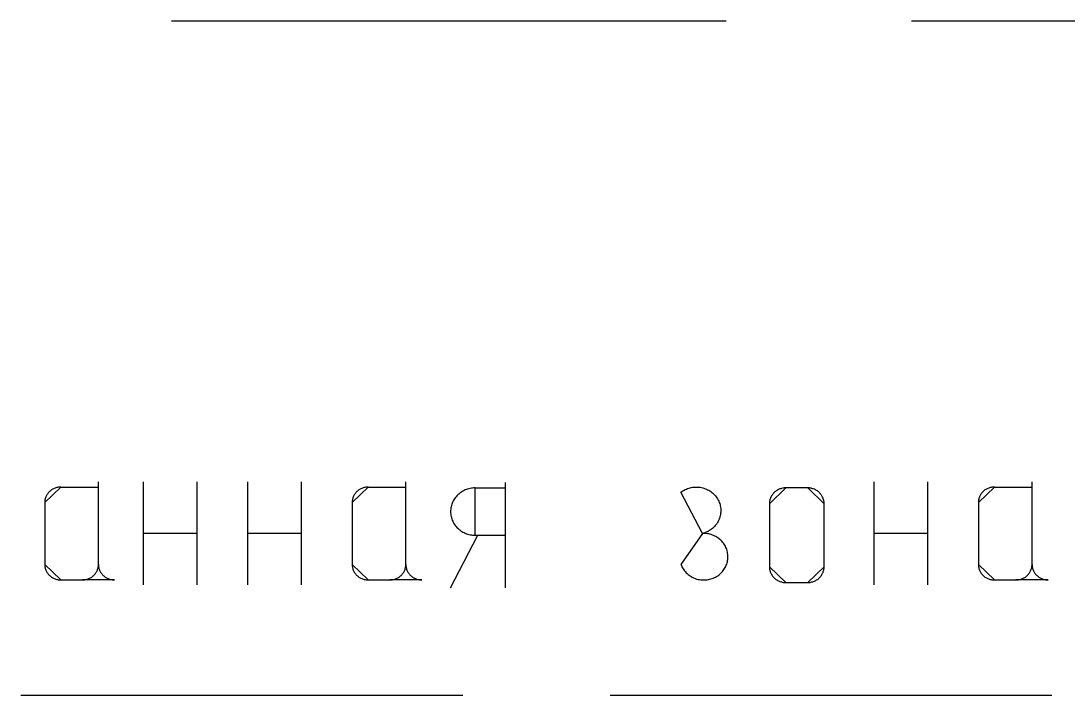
# Model space of a CAD drawing. Extents: x 8646 to 18206, y -17605 to -192.
# Drawn here: x 11106.19 to 11111.27, y -9022.2 to -9018.93 of the extents above; entities that cross this region are included whole.
import ezdxf

# ---------------------------------------------------------------- set-up
doc = ezdxf.new("R2010")
doc.units = 0
doc.layers.get('0').update_dxf_attribs({"linetype": 'CONTINUOUS'})

msp = doc.modelspace()

# ---------------------------------------------------------------- linework, layer by layer
at = {"color": 8, "linetype": 'CONTINUOUS'}
for p, q in [((11106.9236, -9018.9297), (11109.6138, -9018.9297)), ((11110.5124, -9018.9297), (11111.2193, -9018.9297)), ((11110.5124, -9018.9297), (11113.2018, -9018.9297)), ((11106.569, -9021.5675), (11106.569, -9021.1666)), ((11106.786, -9021.1661), (11106.786, -9021.6658)), ((11107.0458, -9021.1661), (11107.0458, -9021.6658)), ((11107.2928, -9021.1661), (11107.2928, -9021.6658)), ((11107.5526, -9021.1661), (11107.5526, -9021.6658)), ((11108.0602, -9021.5675), (11108.0602, -9021.1666)), ((11108.5427, -9021.1703), (11108.5427, -9021.6808)), ((11110.3306, -9021.1661), (11110.3306, -9021.6658)), ((11110.5904, -9021.1661), (11110.5904, -9021.6658)), ((11111.0979, -9021.5675), (11111.0979, -9021.1666)), ((11106.3866, -9021.1917), (11106.569, -9021.1917)), ((11107.8778, -9021.1917), (11108.0602, -9021.1917)), ((11108.3963, -9021.1957), (11108.5418, -9021.1957)), ((11110.0095, -9021.1958), (11109.9034, -9021.1958)), ((11110.9155, -9021.1917), (11111.0979, -9021.1917)), ((11106.3084, -9021.2669), (11106.3084, -9021.5675)), ((11107.7996, -9021.2669), (11107.7996, -9021.5675)), ((11109.8238, -9021.2724), (11109.8238, -9021.5786)), ((11110.0892, -9021.5786), (11110.0892, -9021.2724)), ((11110.8374, -9021.2669), (11110.8374, -9021.5675)), ((11106.786, -9021.416), (11107.0458, -9021.416)), ((11107.2928, -9021.416), (11107.5526, -9021.416)), ((11108.2773, -9021.6808), (11108.41, -9021.4256)), ((11108.3958, -9021.4258), (11108.5436, -9021.4258)), ((11110.3306, -9021.416), (11110.5904, -9021.416)), ((11106.3866, -9021.6427), (11106.4908, -9021.6427)), ((11107.8778, -9021.6427), (11107.982, -9021.6427)), ((11110.9155, -9021.6427), (11111.0198, -9021.6427)), ((11109.9034, -9021.6551), (11110.0095, -9021.6551)), ((11106.193, -9022.2013), (11108.3366, -9022.2013)), ((11109.0511, -9022.2013), (11111.1947, -9022.2013))]:
    msp.add_line(p, q, dxfattribs=at)
at = {"color": 8, "linetype": 'CONTINUOUS', "flags": 128}
for points in [[(11106.3866, -9021.1917), (11106.3824, -9021.1918), (11106.3784, -9021.1921), (11106.3743, -9021.1927), (11106.3703, -9021.1934), (11106.3663, -9021.1942), (11106.3624, -9021.1954), (11106.3585, -9021.1967), (11106.3548, -9021.1983), (11106.351, -9021.1999), (11106.3476, -9021.2017), (11106.344, -9021.2039), (11106.3406, -9021.206), (11106.3374, -9021.2085), (11106.3342, -9021.2111), (11106.3313, -9021.2137), (11106.3285, -9021.2166), (11106.3258, -9021.2196), (11106.3233, -9021.2227), (11106.321, -9021.226), (11106.3189, -9021.2293), (11106.3169, -9021.2328), (11106.3152, -9021.2363), (11106.3136, -9021.2399), (11106.3122, -9021.2436), (11106.3111, -9021.2474), (11106.3101, -9021.2512), (11106.3094, -9021.2551), (11106.3088, -9021.2591), (11106.3085, -9021.2629), (11106.3084, -9021.2669)], [(11107.8778, -9021.1917), (11107.8737, -9021.1918), (11107.8696, -9021.1921), (11107.8655, -9021.1927), (11107.8615, -9021.1934), (11107.8576, -9021.1942), (11107.8537, -9021.1954), (11107.8497, -9021.1967), (11107.846, -9021.1983), (11107.8423, -9021.1999), (11107.8388, -9021.2017), (11107.8352, -9021.2039), (11107.8319, -9021.206), (11107.8287, -9021.2085), (11107.8255, -9021.2111), (11107.8225, -9021.2137), (11107.8197, -9021.2166), (11107.817, -9021.2196), (11107.8146, -9021.2227), (11107.8123, -9021.226), (11107.8101, -9021.2293), (11107.8082, -9021.2328), (11107.8064, -9021.2363), (11107.8049, -9021.2399), (11107.8034, -9021.2436), (11107.8024, -9021.2474), (11107.8014, -9021.2512), (11107.8006, -9021.2551), (11107.8001, -9021.2591), (11107.7998, -9021.2629), (11107.7996, -9021.2669)], [(11108.3967, -9021.1959), (11108.3905, -9021.1961), (11108.3843, -9021.1965), (11108.378, -9021.1973), (11108.3718, -9021.1984), (11108.3658, -9021.1999), (11108.3598, -9021.2016), (11108.354, -9021.2036), (11108.3481, -9021.2059), (11108.3425, -9021.2084), (11108.337, -9021.2113), (11108.3317, -9021.2145), (11108.3265, -9021.2179), (11108.3215, -9021.2215), (11108.3168, -9021.2255), (11108.3122, -9021.2297), (11108.3079, -9021.2339), (11108.3039, -9021.2385), (11108.3001, -9021.2433), (11108.2965, -9021.2482), (11108.2933, -9021.2534), (11108.2903, -9021.2587), (11108.2876, -9021.264), (11108.2852, -9021.2696), (11108.2831, -9021.2753), (11108.2813, -9021.281), (11108.2799, -9021.287), (11108.2787, -9021.2929), (11108.2779, -9021.2988), (11108.2774, -9021.3048), (11108.2773, -9021.3107), (11108.2774, -9021.3168), (11108.2779, -9021.3227), (11108.2787, -9021.3287), (11108.2799, -9021.3347), (11108.2813, -9021.3405), (11108.2831, -9021.3463), (11108.2852, -9021.3519), (11108.2876, -9021.3574), (11108.2903, -9021.3628), (11108.2933, -9021.3682), (11108.2965, -9021.3733), (11108.3001, -9021.3783), (11108.3039, -9021.383), (11108.3079, -9021.3877), (11108.3122, -9021.392), (11108.3168, -9021.3961), (11108.3215, -9021.4), (11108.3265, -9021.4037), (11108.3317, -9021.4071), (11108.337, -9021.4103), (11108.3425, -9021.4131), (11108.3481, -9021.4156), (11108.354, -9021.418), (11108.3598, -9021.42), (11108.3658, -9021.4217), (11108.3718, -9021.4231), (11108.378, -9021.4242), (11108.3843, -9021.425), (11108.3905, -9021.4255), (11108.3967, -9021.4256)], [(11109.3945, -9021.2167), (11109.3995, -9021.2132), (11109.4046, -9021.2098), (11109.4099, -9021.2066), (11109.4155, -9021.2039), (11109.4211, -9021.2013), (11109.4269, -9021.199), (11109.4328, -9021.197), (11109.4388, -9021.1954), (11109.4449, -9021.194), (11109.451, -9021.193), (11109.4572, -9021.1922), (11109.4634, -9021.1918), (11109.4697, -9021.1917), (11109.4759, -9021.1919), (11109.4822, -9021.1924), (11109.4883, -9021.1931), (11109.4945, -9021.1943), (11109.5005, -9021.1957), (11109.5065, -9021.1975), (11109.5124, -9021.1996), (11109.5181, -9021.2019), (11109.5237, -9021.2045), (11109.5293, -9021.2074), (11109.5345, -9021.2106), (11109.5396, -9021.214), (11109.5445, -9021.2177), (11109.5493, -9021.2216), (11109.5537, -9021.2258), (11109.558, -9021.2302), (11109.562, -9021.2348), (11109.5659, -9021.2396), (11109.5694, -9021.2446), (11109.5726, -9021.2497), (11109.5754, -9021.255), (11109.5782, -9021.2604), (11109.5805, -9021.266), (11109.5826, -9021.2717), (11109.5843, -9021.2775), (11109.5856, -9021.2834), (11109.5867, -9021.2892), (11109.5875, -9021.2952), (11109.588, -9021.3011), (11109.588, -9021.3072), (11109.5879, -9021.3131), (11109.5873, -9021.3191), (11109.5865, -9021.3251), (11109.5852, -9021.331), (11109.5837, -9021.3368), (11109.5819, -9021.3425), (11109.5798, -9021.3482), (11109.5774, -9021.3537), (11109.5746, -9021.3591), (11109.5716, -9021.3643), (11109.5683, -9021.3695), (11109.5647, -9021.3744), (11109.5608, -9021.3791), (11109.5568, -9021.3837), (11109.5524, -9021.388), (11109.5479, -9021.3921), (11109.5431, -9021.3959), (11109.5381, -9021.3996), (11109.5329, -9021.4029), (11109.5276, -9021.4059), (11109.5221, -9021.4088), (11109.5164, -9021.4113), (11109.5106, -9021.4135), (11109.5047, -9021.4155), (11109.4987, -9021.4172)], [(11109.9034, -9021.1958), (11109.8992, -9021.196), (11109.895, -9021.1962), (11109.8909, -9021.1969), (11109.8868, -9021.1976), (11109.8828, -9021.1985), (11109.8788, -9021.1997), (11109.8748, -9021.201), (11109.871, -9021.2025), (11109.8672, -9021.2042), (11109.8636, -9021.2061), (11109.86, -9021.2083), (11109.8566, -9021.2105), (11109.8533, -9021.2129), (11109.8501, -9021.2155), (11109.8471, -9021.2183), (11109.8442, -9021.2212), (11109.8415, -9021.2242), (11109.839, -9021.2274), (11109.8366, -9021.2308), (11109.8344, -9021.2341), (11109.8324, -9021.2377), (11109.8307, -9021.2413), (11109.8291, -9021.245), (11109.8276, -9021.2488), (11109.8265, -9021.2527), (11109.8255, -9021.2565), (11109.8248, -9021.2604), (11109.8242, -9021.2645), (11109.8239, -9021.2684), (11109.8238, -9021.2724)], [(11110.0892, -9021.2724), (11110.089, -9021.2684), (11110.0887, -9021.2645), (11110.0882, -9021.2604), (11110.0873, -9021.2565), (11110.0864, -9021.2527), (11110.0852, -9021.2488), (11110.0839, -9021.245), (11110.0822, -9021.2413), (11110.0804, -9021.2377), (11110.0785, -9021.2341), (11110.0763, -9021.2308), (11110.0739, -9021.2274), (11110.0714, -9021.2242), (11110.0687, -9021.2212), (11110.0658, -9021.2183), (11110.0628, -9021.2155), (11110.0596, -9021.2129), (11110.0564, -9021.2105), (11110.0529, -9021.2083), (11110.0493, -9021.2061), (11110.0457, -9021.2042), (11110.0419, -9021.2025), (11110.0381, -9021.201), (11110.0342, -9021.1997), (11110.0301, -9021.1985), (11110.0261, -9021.1976), (11110.022, -9021.1969), (11110.0178, -9021.1962), (11110.0137, -9021.196), (11110.0095, -9021.1958)], [(11110.9155, -9021.1917), (11110.9114, -9021.1918), (11110.9074, -9021.1921), (11110.9033, -9021.1927), (11110.8993, -9021.1934), (11110.8953, -9021.1942), (11110.8914, -9021.1954), (11110.8875, -9021.1967), (11110.8838, -9021.1983), (11110.88, -9021.1999), (11110.8765, -9021.2017), (11110.873, -9021.2039), (11110.8696, -9021.206), (11110.8664, -9021.2085), (11110.8632, -9021.2111), (11110.8603, -9021.2137), (11110.8575, -9021.2166), (11110.8548, -9021.2196), (11110.8523, -9021.2227), (11110.85, -9021.226), (11110.8479, -9021.2293), (11110.8459, -9021.2328), (11110.8442, -9021.2363), (11110.8426, -9021.2399), (11110.8412, -9021.2436), (11110.8401, -9021.2474), (11110.8391, -9021.2512), (11110.8384, -9021.2551), (11110.8378, -9021.2591), (11110.8375, -9021.2629), (11110.8374, -9021.2669)], [(11109.3945, -9021.5675), (11109.3967, -9021.5731), (11109.3992, -9021.5785), (11109.402, -9021.5838), (11109.4051, -9021.5889), (11109.4085, -9021.5939), (11109.4122, -9021.5987), (11109.4161, -9021.6033), (11109.4202, -9021.6078), (11109.4245, -9021.612), (11109.4292, -9021.616), (11109.434, -9021.6197), (11109.439, -9021.6231), (11109.4442, -9021.6264), (11109.4496, -9021.6294), (11109.4551, -9021.632), (11109.4608, -9021.6344), (11109.4666, -9021.6366), (11109.4725, -9021.6383), (11109.4785, -9021.6398), (11109.4845, -9021.641), (11109.4906, -9021.6419), (11109.4968, -9021.6426), (11109.5029, -9021.6427), (11109.5092, -9021.6427), (11109.5154, -9021.6424), (11109.5215, -9021.6417), (11109.5276, -9021.6407), (11109.5336, -9021.6394), (11109.5396, -9021.6379), (11109.5455, -9021.6359), (11109.5512, -9021.6338), (11109.5568, -9021.6313), (11109.5623, -9021.6286), (11109.5677, -9021.6255), (11109.5729, -9021.6223), (11109.5778, -9021.6187), (11109.5826, -9021.6148), (11109.5872, -9021.6107), (11109.5914, -9021.6066), (11109.5955, -9021.6021), (11109.5994, -9021.5974), (11109.6029, -9021.5925), (11109.6062, -9021.5874), (11109.6092, -9021.5823), (11109.6119, -9021.577), (11109.6144, -9021.5715), (11109.6165, -9021.5659), (11109.6184, -9021.5602), (11109.6198, -9021.5545), (11109.6209, -9021.5486), (11109.6218, -9021.5427), (11109.6224, -9021.5368), (11109.6226, -9021.5308), (11109.6225, -9021.5248), (11109.6221, -9021.519), (11109.6213, -9021.513), (11109.6202, -9021.5072), (11109.6188, -9021.5014), (11109.6171, -9021.4956), (11109.615, -9021.49), (11109.6127, -9021.4845), (11109.6101, -9021.4791), (11109.6072, -9021.4739), (11109.6039, -9021.4688), (11109.6005, -9021.4639), (11109.5967, -9021.4591), (11109.5927, -9021.4546), (11109.5885, -9021.4503), (11109.584, -9021.4461), (11109.5794, -9021.4423), (11109.5744, -9021.4386), (11109.5693, -9021.4352), (11109.564, -9021.4321), (11109.5586, -9021.4294), (11109.553, -9021.4267), (11109.5473, -9021.4245), (11109.5414, -9021.4224), (11109.5355, -9021.4209), (11109.5295, -9021.4195), (11109.5234, -9021.4184), (11109.5172, -9021.4176), (11109.5111, -9021.4171), (11109.5049, -9021.417), (11109.4987, -9021.4172)], [(11106.3084, -9021.5675), (11106.3085, -9021.5714), (11106.3088, -9021.5753), (11106.3094, -9021.5792), (11106.3101, -9021.5831), (11106.3111, -9021.5869), (11106.3122, -9021.5907), (11106.3136, -9021.5944), (11106.3152, -9021.5981), (11106.3169, -9021.6016), (11106.3189, -9021.6051), (11106.321, -9021.6084), (11106.3233, -9021.6117), (11106.3258, -9021.6147), (11106.3285, -9021.6178), (11106.3313, -9021.6207), (11106.3342, -9021.6233), (11106.3374, -9021.6259), (11106.3406, -9021.6283), (11106.344, -9021.6304), (11106.3476, -9021.6325), (11106.351, -9021.6345), (11106.3548, -9021.6361), (11106.3585, -9021.6376), (11106.3624, -9021.639), (11106.3663, -9021.6401), (11106.3703, -9021.641), (11106.3743, -9021.6417), (11106.3784, -9021.6422), (11106.3824, -9021.6426), (11106.3866, -9021.6427)], [(11106.4908, -9021.6427), (11106.4949, -9021.6426), (11106.499, -9021.6422), (11106.503, -9021.6417), (11106.5071, -9021.641), (11106.511, -9021.6401), (11106.5149, -9021.639), (11106.5188, -9021.6376), (11106.5226, -9021.6361), (11106.5263, -9021.6345), (11106.5298, -9021.6325), (11106.5334, -9021.6304), (11106.5367, -9021.6283), (11106.5399, -9021.6259), (11106.5431, -9021.6233), (11106.5461, -9021.6207), (11106.5489, -9021.6178), (11106.5515, -9021.6147), (11106.554, -9021.6117), (11106.5563, -9021.6084), (11106.5584, -9021.6051), (11106.5604, -9021.6016), (11106.5621, -9021.5981), (11106.5637, -9021.5944), (11106.5651, -9021.5907), (11106.5662, -9021.5869), (11106.5672, -9021.5831), (11106.568, -9021.5792), (11106.5685, -9021.5753), (11106.5688, -9021.5714), (11106.569, -9021.5675), (11106.569, -9021.5714), (11106.5693, -9021.5753), (11106.5699, -9021.5792), (11106.5707, -9021.5831), (11106.5716, -9021.5869), (11106.5727, -9021.5907), (11106.5742, -9021.5944), (11106.5757, -9021.5981), (11106.5774, -9021.6016), (11106.5794, -9021.6051), (11106.5815, -9021.6084), (11106.5839, -9021.6117), (11106.5863, -9021.6147), (11106.5891, -9021.6178), (11106.5918, -9021.6207), (11106.5948, -9021.6233), (11106.5979, -9021.6259), (11106.6011, -9021.6283), (11106.6045, -9021.6304), (11106.608, -9021.6325), (11106.6117, -9021.6345), (11106.6154, -9021.6361), (11106.6191, -9021.6376), (11106.6229, -9021.639), (11106.6269, -9021.6401), (11106.6309, -9021.641), (11106.6348, -9021.6417), (11106.6389, -9021.6422), (11106.6429, -9021.6426), (11106.647, -9021.6427)], [(11107.7996, -9021.5675), (11107.7998, -9021.5714), (11107.8001, -9021.5753), (11107.8006, -9021.5792), (11107.8014, -9021.5831), (11107.8024, -9021.5869), (11107.8034, -9021.5907), (11107.8049, -9021.5944), (11107.8064, -9021.5981), (11107.8082, -9021.6016), (11107.8101, -9021.6051), (11107.8123, -9021.6084), (11107.8146, -9021.6117), (11107.817, -9021.6147), (11107.8197, -9021.6178), (11107.8225, -9021.6207), (11107.8255, -9021.6233), (11107.8287, -9021.6259), (11107.8319, -9021.6283), (11107.8352, -9021.6304), (11107.8388, -9021.6325), (11107.8423, -9021.6345), (11107.846, -9021.6361), (11107.8497, -9021.6376), (11107.8537, -9021.639), (11107.8576, -9021.6401), (11107.8615, -9021.641), (11107.8655, -9021.6417), (11107.8696, -9021.6422), (11107.8737, -9021.6426), (11107.8778, -9021.6427)], [(11107.982, -9021.6427), (11107.9861, -9021.6426), (11107.9902, -9021.6422), (11107.9943, -9021.6417), (11107.9983, -9021.641), (11108.0022, -9021.6401), (11108.0062, -9021.639), (11108.01, -9021.6376), (11108.0138, -9021.6361), (11108.0176, -9021.6345), (11108.0211, -9021.6325), (11108.0246, -9021.6304), (11108.028, -9021.6283), (11108.0312, -9021.6259), (11108.0344, -9021.6233), (11108.0373, -9021.6207), (11108.0402, -9021.6178), (11108.0428, -9021.6147), (11108.0453, -9021.6117), (11108.0476, -9021.6084), (11108.0497, -9021.6051), (11108.0516, -9021.6016), (11108.0534, -9021.5981), (11108.055, -9021.5944), (11108.0564, -9021.5907), (11108.0575, -9021.5869), (11108.0585, -9021.5831), (11108.0592, -9021.5792), (11108.0598, -9021.5753), (11108.0601, -9021.5714), (11108.0602, -9021.5675), (11108.0603, -9021.5714), (11108.0605, -9021.5753), (11108.0611, -9021.5792), (11108.0619, -9021.5831), (11108.0629, -9021.5869), (11108.064, -9021.5907), (11108.0654, -9021.5944), (11108.0669, -9021.5981), (11108.0686, -9021.6016), (11108.0706, -9021.6051), (11108.0728, -9021.6084), (11108.0751, -9021.6117), (11108.0776, -9021.6147), (11108.0803, -9021.6178), (11108.0831, -9021.6207), (11108.086, -9021.6233), (11108.0892, -9021.6259), (11108.0924, -9021.6283), (11108.0958, -9021.6304), (11108.0993, -9021.6325), (11108.1029, -9021.6345), (11108.1066, -9021.6361), (11108.1103, -9021.6376), (11108.1141, -9021.639), (11108.1181, -9021.6401), (11108.1221, -9021.641), (11108.1261, -9021.6417), (11108.1302, -9021.6422), (11108.1342, -9021.6426), (11108.1383, -9021.6427)], [(11109.8238, -9021.5786), (11109.8239, -9021.5827), (11109.8242, -9021.5867), (11109.8248, -9021.5906), (11109.8255, -9021.5945), (11109.8265, -9021.5984), (11109.8276, -9021.6023), (11109.8291, -9021.606), (11109.8307, -9021.6098), (11109.8324, -9021.6134), (11109.8344, -9021.6169), (11109.8366, -9021.6202), (11109.839, -9021.6236), (11109.8415, -9021.6268), (11109.8442, -9021.6298), (11109.8471, -9021.6328), (11109.8501, -9021.6355), (11109.8533, -9021.6381), (11109.8566, -9021.6406), (11109.86, -9021.6427), (11109.8636, -9021.6448), (11109.8672, -9021.6468), (11109.871, -9021.6485), (11109.8748, -9021.6501), (11109.8788, -9021.6514), (11109.8828, -9021.6525), (11109.8868, -9021.6535), (11109.8909, -9021.6542), (11109.895, -9021.6547), (11109.8992, -9021.655), (11109.9034, -9021.6551)], [(11110.0095, -9021.6551), (11110.0137, -9021.655), (11110.0178, -9021.6547), (11110.022, -9021.6542), (11110.0261, -9021.6535), (11110.0301, -9021.6525), (11110.0342, -9021.6514), (11110.0381, -9021.6501), (11110.0419, -9021.6485), (11110.0457, -9021.6468), (11110.0493, -9021.6448), (11110.0529, -9021.6427), (11110.0564, -9021.6406), (11110.0596, -9021.6381), (11110.0628, -9021.6355), (11110.0658, -9021.6328), (11110.0687, -9021.6298), (11110.0714, -9021.6268), (11110.0739, -9021.6236), (11110.0763, -9021.6202), (11110.0785, -9021.6169), (11110.0804, -9021.6134), (11110.0822, -9021.6098), (11110.0839, -9021.606), (11110.0852, -9021.6023), (11110.0864, -9021.5984), (11110.0873, -9021.5945), (11110.0882, -9021.5906), (11110.0887, -9021.5867), (11110.089, -9021.5827), (11110.0892, -9021.5786)], [(11110.8374, -9021.5675), (11110.8375, -9021.5714), (11110.8378, -9021.5753), (11110.8384, -9021.5792), (11110.8391, -9021.5831), (11110.8401, -9021.5869), (11110.8412, -9021.5907), (11110.8426, -9021.5944), (11110.8442, -9021.5981), (11110.8459, -9021.6016), (11110.8479, -9021.6051), (11110.85, -9021.6084), (11110.8523, -9021.6117), (11110.8548, -9021.6147), (11110.8575, -9021.6178), (11110.8603, -9021.6207), (11110.8632, -9021.6233), (11110.8664, -9021.6259), (11110.8696, -9021.6283), (11110.873, -9021.6304), (11110.8765, -9021.6325), (11110.88, -9021.6345), (11110.8838, -9021.6361), (11110.8875, -9021.6376), (11110.8914, -9021.639), (11110.8953, -9021.6401), (11110.8993, -9021.641), (11110.9033, -9021.6417), (11110.9074, -9021.6422), (11110.9114, -9021.6426), (11110.9155, -9021.6427)], [(11111.0198, -9021.6427), (11111.0238, -9021.6426), (11111.028, -9021.6422), (11111.032, -9021.6417), (11111.0361, -9021.641), (11111.04, -9021.6401), (11111.0439, -9021.639), (11111.0478, -9021.6376), (11111.0515, -9021.6361), (11111.0553, -9021.6345), (11111.0588, -9021.6325), (11111.0624, -9021.6304), (11111.0657, -9021.6283), (11111.0689, -9021.6259), (11111.0721, -9021.6233), (11111.0751, -9021.6207), (11111.0779, -9021.6178), (11111.0805, -9021.6147), (11111.083, -9021.6117), (11111.0853, -9021.6084), (11111.0874, -9021.6051), (11111.0894, -9021.6016), (11111.0911, -9021.5981), (11111.0927, -9021.5944), (11111.0941, -9021.5907), (11111.0952, -9021.5869), (11111.0962, -9021.5831), (11111.097, -9021.5792), (11111.0975, -9021.5753), (11111.0978, -9021.5714), (11111.0979, -9021.5675), (11111.098, -9021.5714), (11111.0983, -9021.5753), (11111.0989, -9021.5792), (11111.0997, -9021.5831), (11111.1006, -9021.5869), (11111.1017, -9021.5907), (11111.1032, -9021.5944), (11111.1046, -9021.5981), (11111.1064, -9021.6016), (11111.1083, -9021.6051), (11111.1105, -9021.6084), (11111.1129, -9021.6117), (11111.1153, -9021.6147), (11111.118, -9021.6178), (11111.1208, -9021.6207), (11111.1238, -9021.6233), (11111.1269, -9021.6259), (11111.1301, -9021.6283), (11111.1335, -9021.6304), (11111.137, -9021.6325), (11111.1407, -9021.6345), (11111.1443, -9021.6361), (11111.148, -9021.6376), (11111.1519, -9021.639), (11111.1559, -9021.6401), (11111.1598, -9021.641), (11111.1638, -9021.6417), (11111.1679, -9021.6422), (11111.1719, -9021.6426), (11111.176, -9021.6427)]]:
    msp.add_lwpolyline(points, close=True, dxfattribs=at)

doc.saveas('drawing.dxf')
